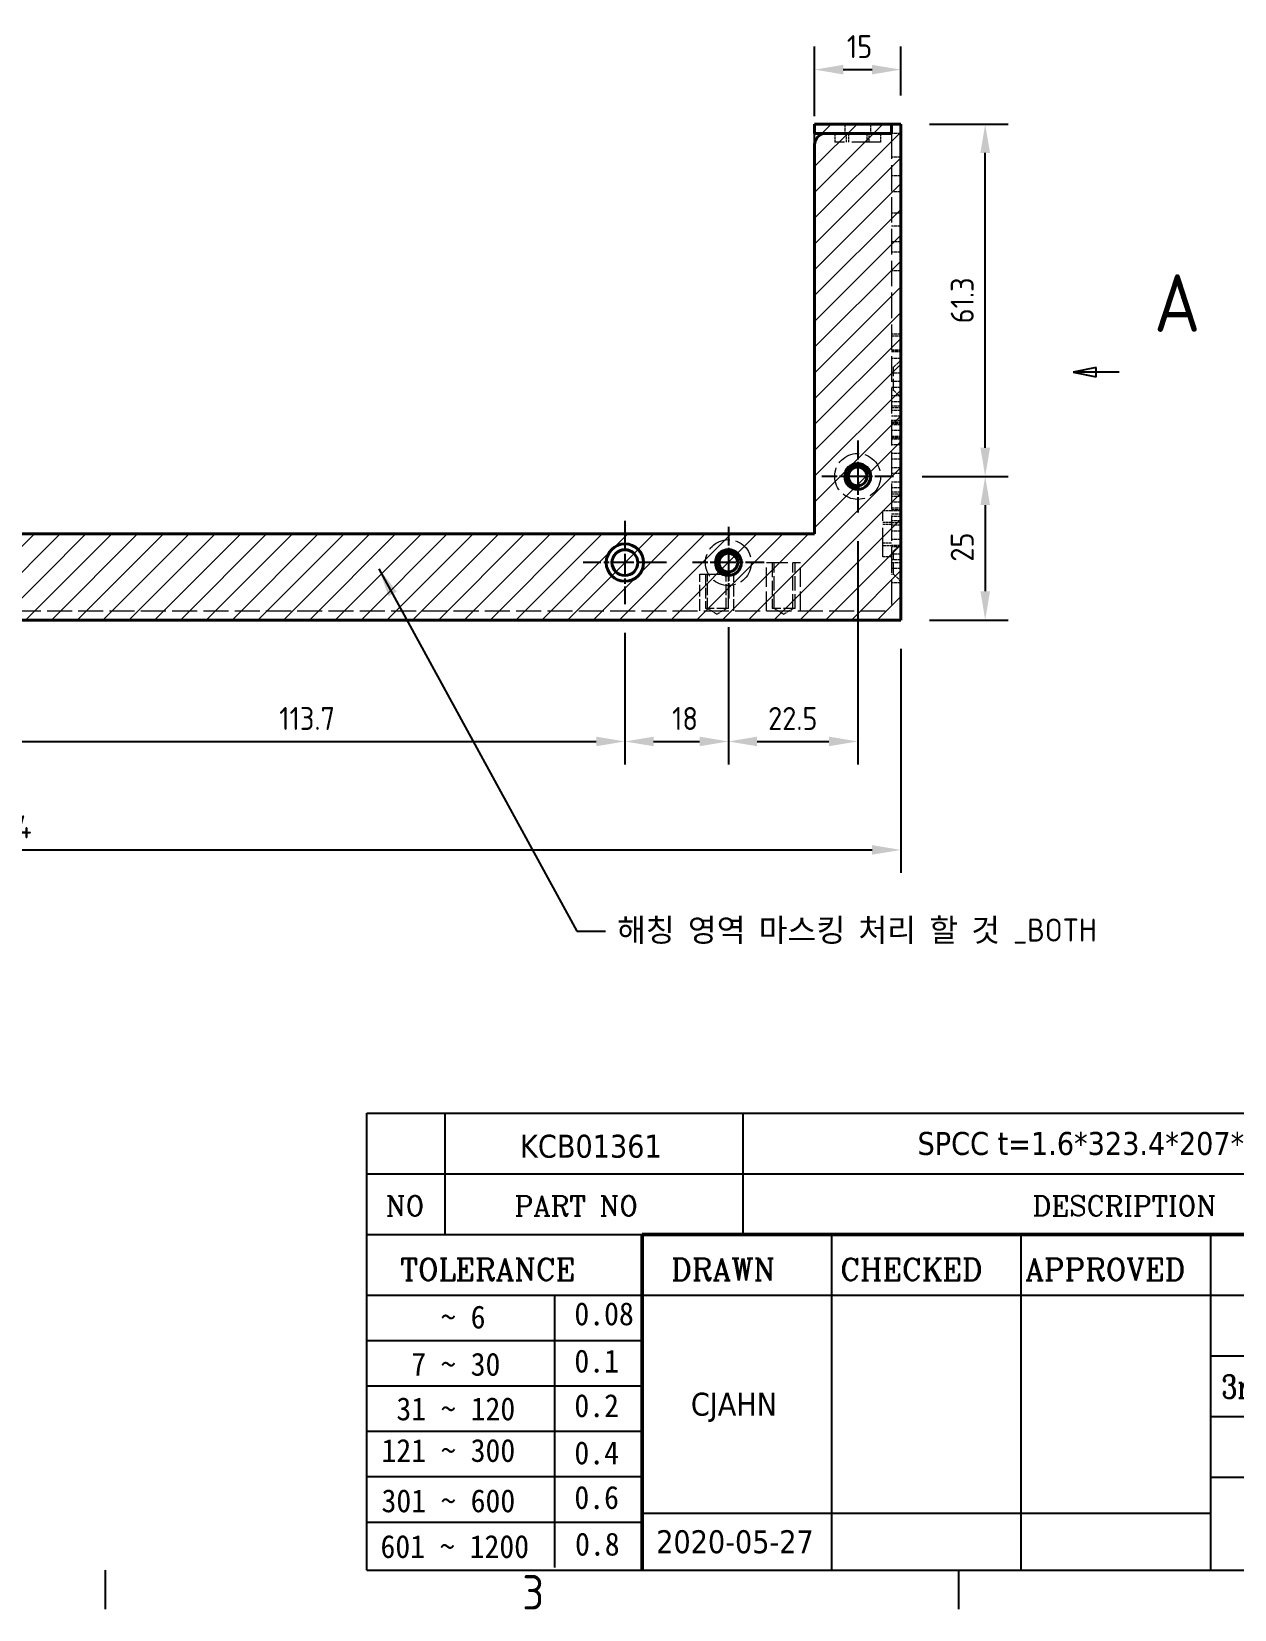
# Model space of a CAD drawing. Header units: millimetres. Extents: x 0 to 1188, y 0 to 840.
# Drawn here: x 729.7 to 939, y 13.2 to 287.8 of the extents above; entities that cross this region are included whole.
import ezdxf
from ezdxf.enums import TextEntityAlignment as Align

# ---------------------------------------------------------------- set-up
doc = ezdxf.new("R2010")
doc.units = ezdxf.units.MM
doc.header["$LTSCALE"] = 2
doc.linetypes.add('CHAIN', pattern=[0.3543, 0.2362, -0.0295, 0.0591, -0.0295])
doc.linetypes.add('DASHED', pattern=[0.2067, 0.1654, -0.0413])
doc.layers.get('0').update_dxf_attribs({"color": 3, "lineweight": 25})
for name, color, linetype, lineweight in [('가려진 것(ISO)', 2, 'DASHED', 18), ('가시적인 것(ISO)', 3, 'Continuous', 40), ('가시적인 좁은 것(ISO)', 3, 'Continuous', 35), ('경계(ISO)', 7, 'Continuous', 25), ('기호(ISO)', 5, 'Continuous', 25), ('단면선(ISO)', 7, 'CHAIN', 25), ('스케치 형상(ISO)', 3, 'Continuous', 25), ('제목(ISO)', 5, 'Continuous', 50), ('중심 표식(ISO)', 1, 'Continuous', 25), ('치수(ISO)', 2, 'Continuous', 25), ('해치(ISO)', 7, 'Continuous', 18)]:
    doc.layers.add(name, color=color, linetype=linetype, lineweight=lineweight)
doc.styles.add('HAN_291', font='')
doc.styles.add('RC_284', font='ROMANC.shx')
doc.styles.add('RC_287', font='ROMANC.shx')
doc.styles.add('문자 텍스트_PSTEK_POSCO', font='isocp.shx')
doc.styles.add('부품번호텍스트_PSTEK_POSCO', font='isocp.shx')
doc.styles.add('치수 텍스트_PSTEK_POSCO', font='isocp.shx')
doc.styles.add('텍스트 스타일198', font='tahoma.ttf')
doc.styles.add('텍스트 스타일333', font='ROMANC.shx', dxfattribs={"width": 0.8})
doc.styles.get('HAN_291').set_extended_font_data('GulimChe')
doc.dimstyles.new('치수_PSTEK_POSCO', dxfattribs={"dimscale": 2, "dimtxt": 2, "dimasz": 2.5, "dimexe": 2, "dimexo": 2.5, "dimgap": 1, "dimtad": 1, "dimrnd": 1e-08, "dimdsep": 46, "dimtxsty": '치수 텍스트_PSTEK_POSCO', "dimcen": 0.09, "dimdle": 10, "dimclrd": 7, "dimclre": 7, "dimclrt": 2, "dimadec": 1, "dimazin": 2, "dimtfac": 1, "dimtmove": 0, "dimatfit": 3, "dimfxl": 0, "dimtolj": 1, "dimlwd": -1, "dimlwe": -1, "dimarcsym": 0})
doc.dimstyles.new('치수_PSTEK_POSCO$7', dxfattribs={"dimscale": 2, "dimtxt": 2, "dimasz": 2.5, "dimexe": 2, "dimexo": 2.5, "dimgap": 1, "dimtad": 1, "dimrnd": 1e-08, "dimdsep": 46, "dimtxsty": '치수 텍스트_PSTEK_POSCO', "dimcen": 0.09, "dimdle": 10, "dimclrd": 7, "dimclre": 7, "dimclrt": 2, "dimadec": 1, "dimazin": 2, "dimtfac": 1, "dimtmove": 0, "dimatfit": 3, "dimfxl": 0, "dimtolj": 1, "dimlwd": -1, "dimlwe": -1, "dimarcsym": 0})

# ---------------------------------------------------------------- blocks, each defined once
blk = doc.blocks.new('경계 Default Border')
at = {"layer": '경계(ISO)'}
for p, q in [((371.25, 10), (371.25, 6.6)), ((445.5, 10), (445.5, 6.6))]:
    blk.add_line(p, q, dxfattribs=at)
at = {"layer": '경계(ISO)', "color": 2, "insert": (407.54, 6.57), "char_height": 3, "attachment_point": 7, "style": '문자 텍스트_PSTEK_POSCO'}
blk.add_mtext('3', dxfattribs=at)
blk = doc.blocks.new('제목 블록 PSTEK')
at = {"color": 180}
for p, q in [((182.48, 11.79), (182.48, 51.57)), ((182.48, 51.57), (372.48, 51.57)), ((189.27, 51.57), (189.27, 41.01)), ((215.22, 41.01), (215.22, 51.57)), ((182.48, 46.29), (372.48, 46.29)), ((182.48, 41.01), (206.45, 41.01)), ((222.94, 11.79), (222.94, 41.01)), ((239.43, 11.79), (239.43, 41.01)), ((255.92, 11.79), (255.92, 41.01)), ((182.48, 35.73), (206.45, 35.73)), ((198.86, 12.03), (198.86, 35.73)), ((206.45, 35.73), (372.48, 35.73)), ((182.48, 31.78), (206.45, 31.78)), ((255.92, 30.45), (372.48, 30.45)), ((182.48, 27.83), (206.45, 27.83)), ((255.92, 25.17), (372.48, 25.17)), ((182.48, 23.88), (206.45, 23.88)), ((182.48, 19.93), (206.45, 19.93)), ((255.92, 19.89), (310.09, 19.89)), ((206.45, 16.74), (255.92, 16.74)), ((182.48, 15.98), (206.45, 15.98)), ((182.48, 11.79), (372.48, 11.79))]:
    blk.add_line(p, q, dxfattribs=at)
at = {"color": 7, "lineweight": 50}
for p, q in [((206.45, 11.79), (206.45, 41.01)), ((206.45, 41.01), (372.48, 41.01))]:
    blk.add_line(p, q, dxfattribs=at)
at = {"layer": '제목(ISO)', "lineweight": 18}
blk.add_line((182.48, 35.73), (182.48, 11.79), dxfattribs=at)
at = {"color": 2}
for s, height, style, p in [('NO', 1.742, 'RC_284', (184.14, 42.62)), ('PART NO', 1.742, 'RC_284', (195.34, 42.62)), ('DESCRIPTION', 1.7424, 'RC_284', (240.4, 42.62)), (' TOLERANCE', 1.9, 'RC_287', (184.09, 37.01)), ('DRAWN', 1.9, 'RC_287', (208.98, 37.01)), ('CHECKED', 1.9, 'RC_287', (223.69, 37.01)), ('APPROVED', 1.9, 'RC_287', (239.78, 37.01)), ('    ~ 6', 2, 'HAN_291', (183.77, 32.82)), ('0.08', 2, 'HAN_291', (200.55, 33.1)), ('  7 ~ 30', 2, 'HAN_291', (183.77, 28.71)), ('0.1', 2, 'HAN_291', (200.55, 28.99)), (' 31 ~ 120', 2, 'HAN_291', (183.77, 24.83)), ('0.2', 2, 'HAN_291', (200.55, 25.11)), ('121 ~ 300', 2, 'HAN_291', (183.77, 21.21)), ('0.4', 2, 'HAN_291', (200.55, 21)), ('301 ~ 600', 2, 'HAN_291', (183.77, 16.83)), ('0.6', 2, 'HAN_291', (200.55, 17.12)), ('601 ~ 1200', 2, 'HAN_291', (183.68, 12.85)), ('0.8', 2, 'HAN_291', (200.61, 13.06))]:
    blk.add_text(s, height=height, dxfattribs=dict(at, style=style)).set_placement(p)
at = {"color": 2, "style": '텍스트 스타일333', "width": 0.8}
blk.add_text('3rd ANGLE PROJ.', height=2, dxfattribs=at).set_placement((256.84, 26.76))
at = {"layer": '제목(ISO)', "color": 7, "style": '텍스트 스타일198'}
for tag, p in [('4._COLOR_001', (314.82, 49.66)), ('부품_번호_001', (195.83, 47.68)), ('설명_001', (230.41, 47.92)), ('재질_001', (292.28, 47.93)), ("3._Q'TY_001", (312.71, 47.92)), ('질량\\P3;_001', (350.21, 48.16)), ('4._COLOR_002', (315.89, 46.24)), ('제목_001', (335.91, 32.12)), ('부품_번호_001', (334.49, 26.81)), ('설계자_001', (210.68, 25.23)), ('시트_크기_001', (260.79, 14.82)), ('프로젝트_001', (272.17, 14.99)), ('작성_날짜_001', (207.67, 13.27))]:
    blk.add_attdef(tag, p, '', height=2, dxfattribs=at)
for tag, p in [('1._MODEL_NAME', (341.23, 38.37)), ('점검자', (231.18, 26.23)), ('엔지니어링_승인자', (247.67, 26.23)), ('점검_날짜', (231.18, 14.27)), ('엔지니어링_승인_날짜', (247.67, 14.27))]:
    blk.add_attdef(tag, text='', height=2, dxfattribs=at).set_placement(p, align=Align.MIDDLE_CENTER)
blk = doc.blocks.new('*D25')
at = {"layer": 'Defpoints', "color": 0}
for p in [(557.54, 185.35), (880.94, 185.35), (880.94, 145.35)]:
    blk.add_point(p, dxfattribs=at)
at = {"layer": '치수(ISO)', "color": 7}
for p, q in [((557.54, 180.35), (557.54, 141.35)), ((880.94, 180.35), (880.94, 141.35)), ((562.54, 145.35), (875.94, 145.35))]:
    blk.add_line(p, q, dxfattribs=at)
for points in [[(562.54, 146.18), (562.54, 144.51), (557.54, 145.35)], [(875.94, 146.18), (875.94, 144.51), (880.94, 145.35)]]:
    blk.add_solid(points, dxfattribs=at)
at = {"layer": '치수(ISO)', "color": 2, "insert": (718.44, 149.35), "char_height": 4, "attachment_point": 4, "style": '치수 텍스트_PSTEK_POSCO'}
blk.add_mtext('\\A1;323.4', dxfattribs=at)
blk = doc.blocks.new('*D29')
at = {"layer": 'Defpoints', "color": 0}
for p in [(719.24, 189.1), (832.94, 188.1), (832.94, 164.22)]:
    blk.add_point(p, dxfattribs=at)
at = {"layer": '치수(ISO)', "color": 7}
for p, q in [((719.24, 184.1), (719.24, 160.22)), ((832.94, 183.1), (832.94, 160.22)), ((724.24, 164.22), (827.94, 164.22))]:
    blk.add_line(p, q, dxfattribs=at)
for points in [[(724.24, 165.06), (724.24, 163.39), (719.24, 164.22)], [(827.94, 165.06), (827.94, 163.39), (832.94, 164.22)]]:
    blk.add_solid(points, dxfattribs=at)
at = {"layer": '치수(ISO)', "color": 2, "insert": (772.79, 168.22), "char_height": 4, "attachment_point": 4, "style": '치수 텍스트_PSTEK_POSCO'}
blk.add_mtext('\\A1;113.7', dxfattribs=at)
blk = doc.blocks.new('*D30')
at = {"layer": 'Defpoints', "color": 0}
for p in [(832.94, 188.1), (850.94, 189.1), (850.94, 164.22)]:
    blk.add_point(p, dxfattribs=at)
at = {"layer": '치수(ISO)', "color": 7}
for p, q in [((850.94, 184.1), (850.94, 160.22)), ((832.94, 183.1), (832.94, 160.22)), ((837.94, 164.22), (845.94, 164.22))]:
    blk.add_line(p, q, dxfattribs=at)
for points in [[(837.94, 165.06), (837.94, 163.39), (832.94, 164.22)], [(845.94, 165.06), (845.94, 163.39), (850.94, 164.22)]]:
    blk.add_solid(points, dxfattribs=at)
at = {"layer": '치수(ISO)', "color": 2, "insert": (841.14, 168.22), "char_height": 4, "attachment_point": 4, "style": '치수 텍스트_PSTEK_POSCO'}
blk.add_mtext('\\A1;18', dxfattribs=at)
blk = doc.blocks.new('*D31')
at = {"layer": 'Defpoints', "color": 0}
for p in [(873.44, 204.1), (850.94, 189.1), (873.44, 164.22)]:
    blk.add_point(p, dxfattribs=at)
at = {"layer": '치수(ISO)', "color": 7}
for p, q in [((873.44, 199.1), (873.44, 160.22)), ((850.94, 184.1), (850.94, 160.22)), ((855.94, 164.22), (868.44, 164.22))]:
    blk.add_line(p, q, dxfattribs=at)
for points in [[(855.94, 165.06), (855.94, 163.39), (850.94, 164.22)], [(868.44, 165.06), (868.44, 163.39), (873.44, 164.22)]]:
    blk.add_solid(points, dxfattribs=at)
at = {"layer": '치수(ISO)', "color": 2, "insert": (857.86, 168.22), "char_height": 4, "attachment_point": 4, "style": '치수 텍스트_PSTEK_POSCO'}
blk.add_mtext('\\A1;22.5', dxfattribs=at)
blk = doc.blocks.new('*D32')
at = {"layer": 'Defpoints', "color": 0}
for p in [(880.94, 281.15), (880.94, 271.65), (865.94, 268.05)]:
    blk.add_point(p, dxfattribs=at)
at = {"layer": '치수(ISO)', "color": 7}
for p, q in [((865.94, 273.05), (865.94, 285.15)), ((880.94, 276.65), (880.94, 285.15)), ((870.94, 281.15), (875.94, 281.15))]:
    blk.add_line(p, q, dxfattribs=at)
for points in [[(870.94, 281.98), (870.94, 280.31), (865.94, 281.15)], [(875.94, 281.98), (875.94, 280.31), (880.94, 281.15)]]:
    blk.add_solid(points, dxfattribs=at)
at = {"layer": '치수(ISO)', "color": 2, "insert": (871.56, 285.15), "char_height": 4, "attachment_point": 4, "style": '치수 텍스트_PSTEK_POSCO'}
blk.add_mtext('\\A1;15', dxfattribs=at)
blk = doc.blocks.new('*D33')
at = {"layer": 'Defpoints', "color": 0}
for p in [(880.94, 271.65), (895.63, 271.65), (879.69, 210.35)]:
    blk.add_point(p, dxfattribs=at)
at = {"layer": '치수(ISO)', "color": 7}
for p, q in [((885.94, 271.65), (899.63, 271.65)), ((895.63, 215.35), (895.63, 266.65)), ((884.69, 210.35), (899.63, 210.35))]:
    blk.add_line(p, q, dxfattribs=at)
for points in [[(894.8, 266.65), (896.47, 266.65), (895.63, 271.65)], [(894.8, 215.35), (896.47, 215.35), (895.63, 210.35)]]:
    blk.add_solid(points, dxfattribs=at)
at = {"layer": '치수(ISO)', "color": 2, "insert": (891.63, 236.99), "char_height": 4, "attachment_point": 4, "rotation": 90, "style": '치수 텍스트_PSTEK_POSCO'}
blk.add_mtext('\\A1;61.3', dxfattribs=at)
blk = doc.blocks.new('*D34')
at = {"layer": 'Defpoints', "color": 0}
for p in [(879.69, 210.35), (880.94, 185.35), (895.63, 185.35)]:
    blk.add_point(p, dxfattribs=at)
at = {"layer": '치수(ISO)', "color": 7}
for p, q in [((884.69, 210.35), (899.63, 210.35)), ((895.63, 205.35), (895.63, 190.35)), ((885.94, 185.35), (899.63, 185.35))]:
    blk.add_line(p, q, dxfattribs=at)
for points in [[(894.8, 205.35), (896.47, 205.35), (895.63, 210.35)], [(894.8, 190.35), (896.47, 190.35), (895.63, 185.35)]]:
    blk.add_solid(points, dxfattribs=at)
at = {"layer": '치수(ISO)', "color": 2, "insert": (891.63, 195.51), "char_height": 4, "attachment_point": 4, "rotation": 90, "style": '치수 텍스트_PSTEK_POSCO'}
blk.add_mtext('\\A1;25', dxfattribs=at)
blk = doc.blocks.new('2dTransSection0')
at = {"layer": '단면선(ISO)', "linetype": 'Continuous'}
for p, q in [((457.47, 114.65), (455.47, 114.25)), ((457.47, 114.25), (455.47, 114.25)), ((455.47, 114.25), (457.47, 113.85)), ((457.47, 113.85), (457.47, 114.65)), ((459.47, 114.25), (457.47, 114.25))]:
    blk.add_line(p, q, dxfattribs=at)
at = {"layer": '단면선(ISO)', "linetype": 'Continuous', "flags": 128}
blk.add_lwpolyline([(457.47, 114.65), (455.47, 114.25)], dxfattribs=at)
at = {"layer": '단면선(ISO)'}
blk.add_solid([(457.47, 114.65), (455.47, 114.25), (457.47, 113.85), (457.47, 114.65)], dxfattribs=at)
at = {"layer": '단면선(ISO)', "insert": (462.5, 117.75), "char_height": 5, "attachment_point": 7, "style": '부품번호텍스트_PSTEK_POSCO'}
blk.add_mtext('A', dxfattribs=at)

msp = doc.modelspace()

# ---------------------------------------------------------------- hatches: boundary and pattern name
at = {"layer": '해치(ISO)'}
h = msp.add_hatch(dxfattribs=at)
h.set_pattern_fill('ANSI31', color=1, scale=25.4, style=0)
h.set_pattern_definition([(45, (0, 0), (-2.245064, 2.245064), [])])
h.paths.add_polyline_path([(880.939, 271.647), (865.939, 271.647), (865.939, 200.347), (574.539, 200.347), (574.539, 186.947), (557.539, 186.947), (557.539, 185.347), (880.939, 185.347)])

# ---------------------------------------------------------------- linework, layer by layer
at = {"layer": '가려진 것(ISO)', "ltscale": 1.428422}
for p, q in [((869.439, 270.047), (869.439, 268.547)), ((871.439, 270.047), (871.439, 268.547)), ((871.818, 270.047), (871.818, 268.547)), ((875.06, 270.047), (875.06, 268.547)), ((875.439, 268.547), (875.439, 270.047)), ((877.439, 270.047), (877.439, 268.547)), ((879.339, 204.347), (877.839, 204.347)), ((879.339, 202.347), (877.839, 202.347)), ((879.339, 201.968), (877.839, 201.968)), ((879.339, 198.726), (877.839, 198.726)), ((877.839, 198.347), (879.339, 198.347)), ((879.339, 196.347), (877.839, 196.347))]:
    msp.add_line(p, q, dxfattribs=at)
at = {"layer": '가려진 것(ISO)', "ltscale": 1.523657}
for p, q in [((871.189, 271.647), (871.189, 270.047)), ((875.689, 271.647), (875.689, 270.047)), ((880.939, 270.047), (879.339, 270.047)), ((880.939, 265.897), (879.339, 265.897)), ((880.939, 262.647), (879.339, 262.647)), ((880.939, 259.897), (879.339, 259.897)), ((880.939, 256.147), (879.339, 256.147)), ((880.939, 253.897), (879.339, 253.897)), ((880.939, 251.147), (879.339, 251.147)), ((880.939, 249.397), (879.339, 249.397)), ((880.939, 246.147), (879.339, 246.147)), ((880.939, 235.097), (879.339, 235.097)), ((879.339, 234.827), (880.939, 234.827)), ((879.339, 232.368), (880.939, 232.368)), ((879.339, 232.347), (880.939, 232.347)), ((879.339, 232.097), (880.939, 232.097)), ((880.939, 230.847), (879.339, 230.847)), ((880.939, 228.347), (879.339, 228.347)), ((880.939, 226.847), (879.339, 226.847)), ((880.939, 225.847), (879.339, 225.847)), ((880.939, 224.347), (879.339, 224.347)), ((880.939, 223.347), (879.339, 223.347)), ((880.939, 222.597), (879.339, 222.597)), ((879.339, 222.347), (880.939, 222.347)), ((879.339, 222.327), (880.939, 222.327)), ((880.939, 221.847), (879.339, 221.847)), ((880.939, 220.847), (879.339, 220.847)), ((880.939, 220.097), (879.339, 220.097)), ((879.339, 219.868), (880.939, 219.868)), ((879.339, 219.827), (880.939, 219.827)), ((879.339, 219.597), (880.939, 219.597)), ((880.939, 219.347), (879.339, 219.347)), ((880.939, 218.347), (879.339, 218.347)), ((879.339, 217.368), (880.939, 217.368)), ((879.339, 217.347), (880.939, 217.347)), ((879.339, 217.097), (880.939, 217.097)), ((880.939, 216.847), (879.339, 216.847)), ((880.939, 215.847), (879.339, 215.847)), ((880.939, 214.347), (879.339, 214.347)), ((880.939, 213.347), (879.339, 213.347)), ((880.939, 211.847), (879.339, 211.847)), ((880.939, 210.847), (879.339, 210.847)), ((880.939, 209.347), (879.339, 209.347)), ((880.939, 208.347), (879.339, 208.347)), ((880.939, 207.597), (879.339, 207.597)), ((879.339, 207.347), (880.939, 207.347)), ((879.339, 207.327), (880.939, 207.327)), ((880.939, 206.847), (879.339, 206.847)), ((880.939, 205.847), (879.339, 205.847)), ((879.339, 204.868), (880.939, 204.868)), ((879.339, 204.597), (880.939, 204.597)), ((880.939, 204.347), (879.339, 204.347)), ((879.339, 203.847), (880.939, 203.847)), ((880.939, 203.347), (879.339, 203.347)), ((879.339, 202.347), (880.939, 202.347)), ((880.939, 201.847), (879.339, 201.847)), ((880.939, 200.847), (879.339, 200.847)), ((880.939, 199.347), (879.339, 199.347)), ((880.939, 198.347), (879.339, 198.347)), ((880.939, 196.847), (879.339, 196.847)), ((880.939, 195.847), (879.339, 195.847)), ((879.339, 195.347), (880.939, 195.347)), ((880.939, 194.347), (879.339, 194.347)), ((880.939, 191.847), (879.339, 191.847))]:
    msp.add_line(p, q, dxfattribs=at)
at = {"layer": '가려진 것(ISO)', "ltscale": 13.401064}
msp.add_line((879.339, 270.047), (879.339, 186.947), dxfattribs=at)
at = {"layer": '가려진 것(ISO)', "ltscale": 15.198803}
for p, q in [((877.439, 268.547), (869.439, 268.547)), ((877.839, 196.347), (877.839, 204.347))]:
    msp.add_line(p, q, dxfattribs=at)
at = {"layer": '가려진 것(ISO)', "ltscale": 0.009423}
for p, q in [((880.939, 243.412), (880.949, 243.412)), ((880.939, 243.362), (880.949, 243.362)), ((880.939, 243.36), (880.949, 243.36)), ((880.939, 243.351), (880.949, 243.351)), ((880.939, 243.307), (880.949, 243.307)), ((880.939, 243.303), (880.949, 243.303)), ((880.939, 243.222), (880.949, 243.222)), ((880.939, 242.669), (880.949, 242.669)), ((880.939, 242.667), (880.949, 242.667)), ((880.939, 242.549), (880.949, 242.549)), ((880.939, 242.42), (880.949, 242.42)), ((880.939, 242.416), (880.949, 242.416)), ((880.939, 242.399), (880.949, 242.399)), ((880.939, 242.371), (880.949, 242.371)), ((880.939, 242.235), (880.949, 242.235)), ((880.939, 242.144), (880.949, 242.144)), ((880.939, 242.142), (880.949, 242.142)), ((880.939, 242.13), (880.949, 242.13)), ((880.939, 241.846), (880.949, 241.846)), ((880.939, 241.668), (880.949, 241.668)), ((880.939, 241.601), (880.949, 241.601)), ((880.939, 241.575), (880.949, 241.575)), ((880.939, 241.55), (880.949, 241.55)), ((880.939, 241.443), (880.949, 241.443)), ((880.939, 241.435), (880.949, 241.435)), ((880.939, 241.382), (880.949, 241.382)), ((880.939, 241.348), (880.949, 241.348)), ((880.939, 221.047), (880.949, 221.047)), ((880.939, 218.997), (880.949, 218.997)), ((880.939, 216.888), (880.949, 216.888)), ((880.939, 216.855), (880.949, 216.855)), ((880.939, 216.847), (880.949, 216.847)), ((880.939, 216.843), (880.949, 216.843)), ((880.939, 216.827), (880.949, 216.827)), ((880.939, 216.823), (880.949, 216.823)), ((880.939, 216.746), (880.949, 216.746)), ((880.939, 216.681), (880.949, 216.681)), ((880.939, 216.677), (880.949, 216.677)), ((880.939, 216.608), (880.949, 216.608)), ((880.939, 216.606), (880.949, 216.606)), ((880.939, 216.604), (880.949, 216.604)), ((880.939, 216.507), (880.949, 216.507)), ((880.939, 216.396), (880.949, 216.396)), ((880.939, 216.389), (880.949, 216.389)), ((880.939, 216.388), (880.949, 216.388)), ((880.939, 216.343), (880.949, 216.343)), ((880.939, 216.323), (880.949, 216.323)), ((880.939, 216.28), (880.949, 216.28)), ((880.939, 216.278), (880.949, 216.278)), ((880.939, 216.276), (880.949, 216.276)), ((880.939, 216.246), (880.949, 216.246)), ((880.939, 216.177), (880.949, 216.177)), ((880.939, 216.106), (880.949, 216.106)), ((880.939, 216.104), (880.949, 216.104)), ((880.939, 216.056), (880.949, 216.056)), ((880.939, 215.948), (880.949, 215.948)), ((880.939, 215.889), (880.949, 215.889)), ((880.939, 215.867), (880.949, 215.867)), ((880.939, 215.863), (880.949, 215.863)), ((880.939, 215.776), (880.949, 215.776)), ((880.939, 215.697), (880.949, 215.697)), ((880.939, 215.571), (880.949, 215.571)), ((880.939, 215.567), (880.949, 215.567)), ((880.939, 215.055), (880.949, 215.055)), ((880.939, 214.997), (880.949, 214.997)), ((880.939, 214.972), (880.949, 214.972)), ((880.939, 214.915), (880.949, 214.915)), ((880.939, 214.91), (880.949, 214.91)), ((880.939, 214.714), (880.949, 214.714)), ((880.939, 214.71), (880.949, 214.71)), ((880.939, 214.702), (880.949, 214.702)), ((880.939, 214.698), (880.949, 214.698)), ((880.939, 214.633), (880.949, 214.633)), ((880.939, 214.603), (880.949, 214.603)), ((880.939, 214.59), (880.949, 214.59)), ((880.939, 214.586), (880.949, 214.586)), ((880.939, 214.517), (880.949, 214.517)), ((880.939, 214.513), (880.949, 214.513)), ((880.939, 214.41), (880.949, 214.41)), ((880.939, 214.376), (880.949, 214.376)), ((880.939, 214.372), (880.949, 214.372)), ((880.939, 214.347), (880.949, 214.347)), ((880.939, 214.343), (880.949, 214.343)), ((880.939, 214.297), (880.949, 214.297)), ((880.939, 214.267), (880.949, 214.267)), ((880.939, 214.21), (880.949, 214.21)), ((880.939, 214.198), (880.949, 214.198)), ((880.939, 214.197), (880.949, 214.197)), ((880.939, 214.133), (880.949, 214.133)), ((880.939, 214.131), (880.949, 214.131)), ((880.939, 214.086), (880.949, 214.086)), ((880.939, 214.044), (880.949, 214.044)), ((880.939, 214.013), (880.949, 214.013)), ((880.939, 213.872), (880.949, 213.872)), ((880.939, 213.497), (880.949, 213.497)), ((880.939, 212.697), (880.949, 212.697)), ((880.939, 211.997), (880.949, 211.997)), ((880.939, 210.34), (880.949, 210.34)), ((880.939, 209.854), (880.949, 209.854)), ((880.939, 209.647), (880.949, 209.647)), ((880.939, 209.347), (880.949, 209.347)), ((880.939, 201.9), (880.929, 201.9)), ((880.939, 201.892), (880.929, 201.892)), ((880.939, 201.827), (880.929, 201.827)), ((880.939, 201.681), (880.929, 201.681)), ((880.939, 201.612), (880.929, 201.612)), ((880.939, 201.608), (880.929, 201.608)), ((880.939, 201.562), (880.929, 201.562)), ((880.939, 201.503), (880.929, 201.503)), ((880.939, 201.501), (880.929, 201.501)), ((880.939, 201.28), (880.929, 201.28)), ((880.939, 200.455), (880.929, 200.455)), ((880.939, 200.036), (880.929, 200.036)), ((880.939, 199.915), (880.929, 199.915)), ((880.939, 199.868), (880.929, 199.868)), ((880.939, 199.714), (880.929, 199.714)), ((880.939, 199.59), (880.929, 199.59)), ((880.939, 199.582), (880.929, 199.582)), ((880.939, 199.517), (880.929, 199.517)), ((880.939, 199.376), (880.929, 199.376)), ((880.939, 199.303), (880.929, 199.303)), ((880.939, 199.295), (880.929, 199.295)), ((880.939, 193.847), (880.929, 193.847))]:
    msp.add_line(p, q, dxfattribs=at)
at = {"layer": '가려진 것(ISO)', "ltscale": 0.333222}
for p, q in [((879.339, 229.347), (879.689, 229.347)), ((879.339, 225.347), (879.689, 225.347)), ((879.339, 197.347), (879.689, 197.347)), ((879.339, 193.347), (879.689, 193.347))]:
    msp.add_line(p, q, dxfattribs=at)
at = {"layer": '가려진 것(ISO)', "ltscale": 1.68343}
for p, q in [((879.689, 229.347), (880.939, 230.597)), ((879.689, 225.347), (880.939, 224.097)), ((879.689, 197.347), (880.939, 198.597)), ((879.689, 193.347), (880.939, 192.097))]:
    msp.add_line(p, q, dxfattribs=at)
at = {"layer": '가려진 것(ISO)', "ltscale": 5.983681}
for p, q in [((879.689, 225.347), (879.689, 229.347)), ((879.689, 193.347), (879.689, 197.347)), ((850.939, 187.347), (846.939, 187.347)), ((862.539, 187.347), (858.539, 187.347))]:
    msp.add_line(p, q, dxfattribs=at)
at = {"layer": '가려진 것(ISO)', "ltscale": 10.452762}
msp.add_line((880.929, 206.847), (880.929, 201.9), dxfattribs=at)
at = {"layer": '가려진 것(ISO)', "ltscale": 1.514134}
for p, q in [((880.929, 202.597), (879.339, 202.597)), ((880.929, 198.097), (879.339, 198.097))]:
    msp.add_line(p, q, dxfattribs=at)
at = {"layer": '가려진 것(ISO)', "ltscale": 11.070205}
msp.add_line((880.929, 199.295), (880.929, 193.847), dxfattribs=at)
at = {"layer": '가려진 것(ISO)', "ltscale": 11.209118}
for p, q in [((857.589, 195.347), (863.489, 195.347)), ((845.989, 193.347), (851.889, 193.347))]:
    msp.add_line(p, q, dxfattribs=at)
at = {"layer": '가려진 것(ISO)', "ltscale": 10.159652}
for p, q in [((857.589, 186.947), (857.589, 195.347)), ((863.489, 186.947), (863.489, 195.347))]:
    msp.add_line(p, q, dxfattribs=at)
at = {"layer": '가려진 것(ISO)', "ltscale": 7.618686}
for p, q in [((858.539, 195.347), (858.539, 187.347)), ((858.918, 187.347), (858.918, 195.347)), ((862.16, 187.347), (862.16, 195.347)), ((862.539, 187.347), (862.539, 195.347))]:
    msp.add_line(p, q, dxfattribs=at)
at = {"layer": '가려진 것(ISO)', "ltscale": 6.094929}
for p, q in [((845.989, 186.947), (845.989, 193.347)), ((851.889, 186.947), (851.889, 193.347))]:
    msp.add_line(p, q, dxfattribs=at)
at = {"layer": '가려진 것(ISO)', "ltscale": 5.71399}
for p, q in [((846.939, 193.347), (846.939, 187.347)), ((847.318, 187.347), (847.318, 193.347)), ((850.56, 187.347), (850.56, 193.347)), ((850.939, 187.347), (850.939, 193.347))]:
    msp.add_line(p, q, dxfattribs=at)
at = {"layer": '가려진 것(ISO)', "ltscale": 13.16608}
msp.add_line((574.539, 186.947), (879.339, 186.947), dxfattribs=at)
at = {"layer": '가려진 것(ISO)', "ltscale": 1.800898}
for p, q in [((848.939, 186.373), (847.318, 187.347)), ((848.939, 186.373), (850.56, 187.347)), ((860.539, 186.373), (858.918, 187.347)), ((860.539, 186.373), (862.16, 187.347))]:
    msp.add_line(p, q, dxfattribs=at)
at = {"layer": '가려진 것(ISO)', "ltscale": 12.159042}
for centre in [(873.439, 210.347), (850.939, 195.347)]:
    msp.add_circle(centre, 4, dxfattribs=at)
at = {"layer": '가려진 것(ISO)', "ltscale": 0.142709}
msp.add_open_spline([(880.929, 201.892), (880.929, 201.897), (880.929, 201.9)], degree=2, dxfattribs=at)
at = {"layer": '가려진 것(ISO)', "ltscale": 0.86706}
msp.add_open_spline([(880.929, 201.547), (880.929, 201.716), (880.929, 201.821), (880.929, 201.892)], degree=2, dxfattribs=at)
at = {"layer": '가려진 것(ISO)', "ltscale": 0.976311}
msp.add_open_spline([(880.929, 200.595), (880.929, 200.909), (880.929, 201.375), (880.929, 201.547)], degree=2, dxfattribs=at)
at = {"layer": '가려진 것(ISO)', "ltscale": 0.988463}
msp.add_open_spline([(880.929, 199.631), (880.929, 199.793), (880.929, 200.279), (880.929, 200.595)], degree=2, dxfattribs=at)
at = {"layer": '가려진 것(ISO)', "ltscale": 0.852416}
msp.add_open_spline([(880.929, 199.303), (880.929, 199.368), (880.929, 199.467), (880.929, 199.631)], degree=2, dxfattribs=at)
at = {"layer": '가려진 것(ISO)', "ltscale": 0.143619}
msp.add_open_spline([(880.929, 199.295), (880.929, 199.298), (880.929, 199.303)], degree=2, dxfattribs=at)
at = {"layer": '가시적인 것(ISO)'}
for p, q in [((865.939, 271.647), (879.339, 271.647)), ((865.939, 270.047), (865.939, 271.647)), ((867.939, 270.047), (865.939, 270.047)), ((879.339, 270.047), (867.939, 270.047)), ((879.339, 271.647), (879.339, 270.047)), ((879.339, 271.647), (880.939, 271.647)), ((880.939, 271.647), (880.939, 185.347)), ((865.939, 268.047), (865.939, 200.347)), ((880.939, 243.7), (880.949, 243.7)), ((880.939, 243.647), (880.949, 243.647)), ((880.949, 243.647), (880.949, 241.147)), ((880.939, 241.147), (880.949, 241.147)), ((880.939, 241.095), (880.949, 241.095)), ((880.939, 221.347), (880.949, 221.347)), ((880.949, 216.896), (880.949, 221.347)), ((880.939, 216.896), (880.949, 216.896)), ((880.939, 216.892), (880.949, 216.892)), ((880.939, 214.303), (880.949, 214.303)), ((880.939, 214.299), (880.949, 214.299)), ((880.949, 214.299), (880.949, 213.843)), ((880.939, 213.843), (880.949, 213.843)), ((880.939, 213.799), (880.949, 213.799)), ((880.939, 211.471), (880.949, 211.471)), ((880.949, 211.471), (880.949, 213.799)), ((880.949, 211.471), (880.949, 210.286)), ((880.939, 210.286), (880.949, 210.286)), ((880.939, 209.909), (880.949, 209.909)), ((880.939, 208.723), (880.949, 208.723)), ((880.949, 210.286), (880.949, 209.909)), ((880.949, 209.909), (880.949, 208.723)), ((865.939, 200.347), (574.539, 200.347)), ((880.939, 193.347), (880.949, 193.347)), ((880.939, 192.347), (880.949, 192.347)), ((880.949, 193.347), (880.949, 192.347)), ((880.939, 190.847), (880.949, 190.847)), ((880.939, 189.847), (880.949, 189.847)), ((880.949, 190.847), (880.949, 189.847)), ((559.539, 185.347), (880.939, 185.347))]:
    msp.add_line(p, q, dxfattribs=at)
for centre, radius in [((873.439, 210.347), 2.25), ((873.439, 210.347), 1.621), ((832.939, 195.347), 3.25), ((832.939, 195.347), 2.25), ((850.939, 195.347), 2.25), ((850.939, 195.347), 1.621)]:
    msp.add_circle(centre, radius, dxfattribs=at)
msp.add_arc((867.939, 268.047), 2, 90, 180, dxfattribs=at)
for points in [[(880.949, 243.7), (880.949, 243.679), (880.949, 243.647)], [(880.949, 241.147), (880.949, 241.116), (880.949, 241.095)], [(880.949, 216.896), (880.949, 216.894), (880.949, 216.892)], [(880.949, 216.892), (880.949, 216.821), (880.949, 216.716), (880.949, 216.547)], [(880.949, 216.547), (880.949, 216.375), (880.949, 215.909), (880.949, 215.595)], [(880.949, 215.595), (880.949, 215.279), (880.949, 214.793), (880.949, 214.631)], [(880.949, 214.631), (880.949, 214.467), (880.949, 214.368), (880.949, 214.303)], [(880.949, 214.303), (880.949, 214.3), (880.949, 214.299)], [(880.949, 213.843), (880.949, 213.816), (880.949, 213.799)]]:
    msp.add_open_spline(points, degree=2, dxfattribs=at)
at = {"layer": '가시적인 좁은 것(ISO)'}
for centre in [(873.439, 210.347), (850.939, 195.347)]:
    msp.add_arc(centre, 2, 10, 280, dxfattribs=at)
at = {"layer": '스케치 형상(ISO)', "color": 1}
for p in [(865.939, 268.047), (880.939, 271.647)]:
    msp.add_line(p, (865.939, 271.647), dxfattribs=at)
at = {"layer": '중심 표식(ISO)', "linetype": 'CHAIN', "ltscale": 6.944946}
for p, q in [((873.439, 216.597), (873.439, 204.097)), ((879.689, 210.347), (867.189, 210.347)), ((850.939, 201.597), (850.939, 189.097)), ((857.189, 195.347), (844.689, 195.347))]:
    msp.add_line(p, q, dxfattribs=at)
at = {"layer": '중심 표식(ISO)', "linetype": 'CHAIN', "ltscale": 8.056153}
for p, q in [((832.939, 202.597), (832.939, 188.097)), ((840.189, 195.347), (825.689, 195.347))]:
    msp.add_line(p, q, dxfattribs=at)

# ---------------------------------------------------------------- block references
at = {"xscale": 2, "yscale": 2, "zscale": 2}
msp.add_blockref('경계 Default Border', (0, 0), dxfattribs=at)
ref = msp.add_blockref('제목 블록 PSTEK', (423.048, -3.582), dxfattribs=dict(xscale=2, yscale=2, zscale=2))
ref.add_attrib('설계자_001', 'CJAHN', (844.413, 46.884), dxfattribs={"layer": '제목(ISO)', "color": 7, "height": 4, "style": '텍스트 스타일198'})
ref.add_attrib('작성_날짜_001', '2020-05-27', (838.381, 22.95), dxfattribs={"layer": '제목(ISO)', "color": 7, "height": 4, "style": '텍스트 스타일198'})
ref.add_attrib('설명_001', 'SPCC t=1.6*323.4*207*86.3', (883.861, 92.263), dxfattribs={"layer": '제목(ISO)', "color": 7, "height": 4, "style": '텍스트 스타일198'})
ref.add_attrib('부품_번호_001', 'KCB01361', (814.706, 91.778), dxfattribs={"layer": '제목(ISO)', "color": 7, "height": 4, "style": '텍스트 스타일198'})
at = {"layer": '단면선(ISO)', "xscale": 2, "yscale": 2, "zscale": 2}
msp.add_blockref('2dTransSection0', (0, 0), dxfattribs=at)

# ---------------------------------------------------------------- texts
at = {"layer": '기호(ISO)', "color": 2, "insert": (831.565, 131.186), "char_height": 4, "width": 97.70203, "attachment_point": 4, "style": '치수 텍스트_PSTEK_POSCO'}
msp.add_mtext('{\\fISOCP|b0|i0;\\H4.0000;해칭 영역 마스킹 처리 할 것 _BOTH}', dxfattribs=at)

# ---------------------------------------------------------------- dimensions: what is measured, and where the dimension line sits
at = {"layer": '치수(ISO)', "color": 7}
for base, p1, p2, angle, picture, middle in [((880.939, 281.146), (865.939, 268.047), (880.939, 271.647), 180, '*D32', (873.439, 281.146)), ((895.633, 271.647), (879.689, 210.347), (880.939, 271.647), 90, '*D33', (895.633, 240.997)), ((895.633, 185.347), (879.689, 210.347), (880.939, 185.347), 90, '*D34', (895.633, 197.847)), ((873.439, 164.223), (850.939, 189.097), (873.439, 204.097), 180, '*D31', (862.189, 164.223)), ((832.939, 164.223), (719.239, 189.097), (832.939, 188.097), 180, '*D29', (777.589, 164.223)), ((850.939, 164.223), (832.939, 188.097), (850.939, 189.097), 180, '*D30', (842.939, 164.223)), ((880.939, 145.347), (557.539, 185.347), (880.939, 185.347), 180, '*D25', (724.239, 145.347))]:
    dim = msp.add_linear_dim(base=base, p1=p1, p2=p2, angle=angle, dimstyle='치수_PSTEK_POSCO', override={"dimdec": 2, "dimtp": 0, "dimtm": 0, "dimtdec": 2, "dimtofl": 0, "dimatfit": 1}, dxfattribs=at)
    dim.commit()
    dim.dimension.update_dxf_attribs({"geometry": picture, "text_midpoint": middle, "dimtype": 160})

# ---------------------------------------------------------------- leaders
at = {"layer": '기호(ISO)', "color": 7, "annotation_type": 0, "has_hookline": 1, "hookline_direction": 0, "text_width": 88.604}
msp.add_leader([(790.135, 194.285), (824.565, 131.186), (829.565, 131.186)], dimstyle='치수_PSTEK_POSCO$7', override={"dimtad": 0}, dxfattribs=at)

doc.saveas('drawing.dxf')
